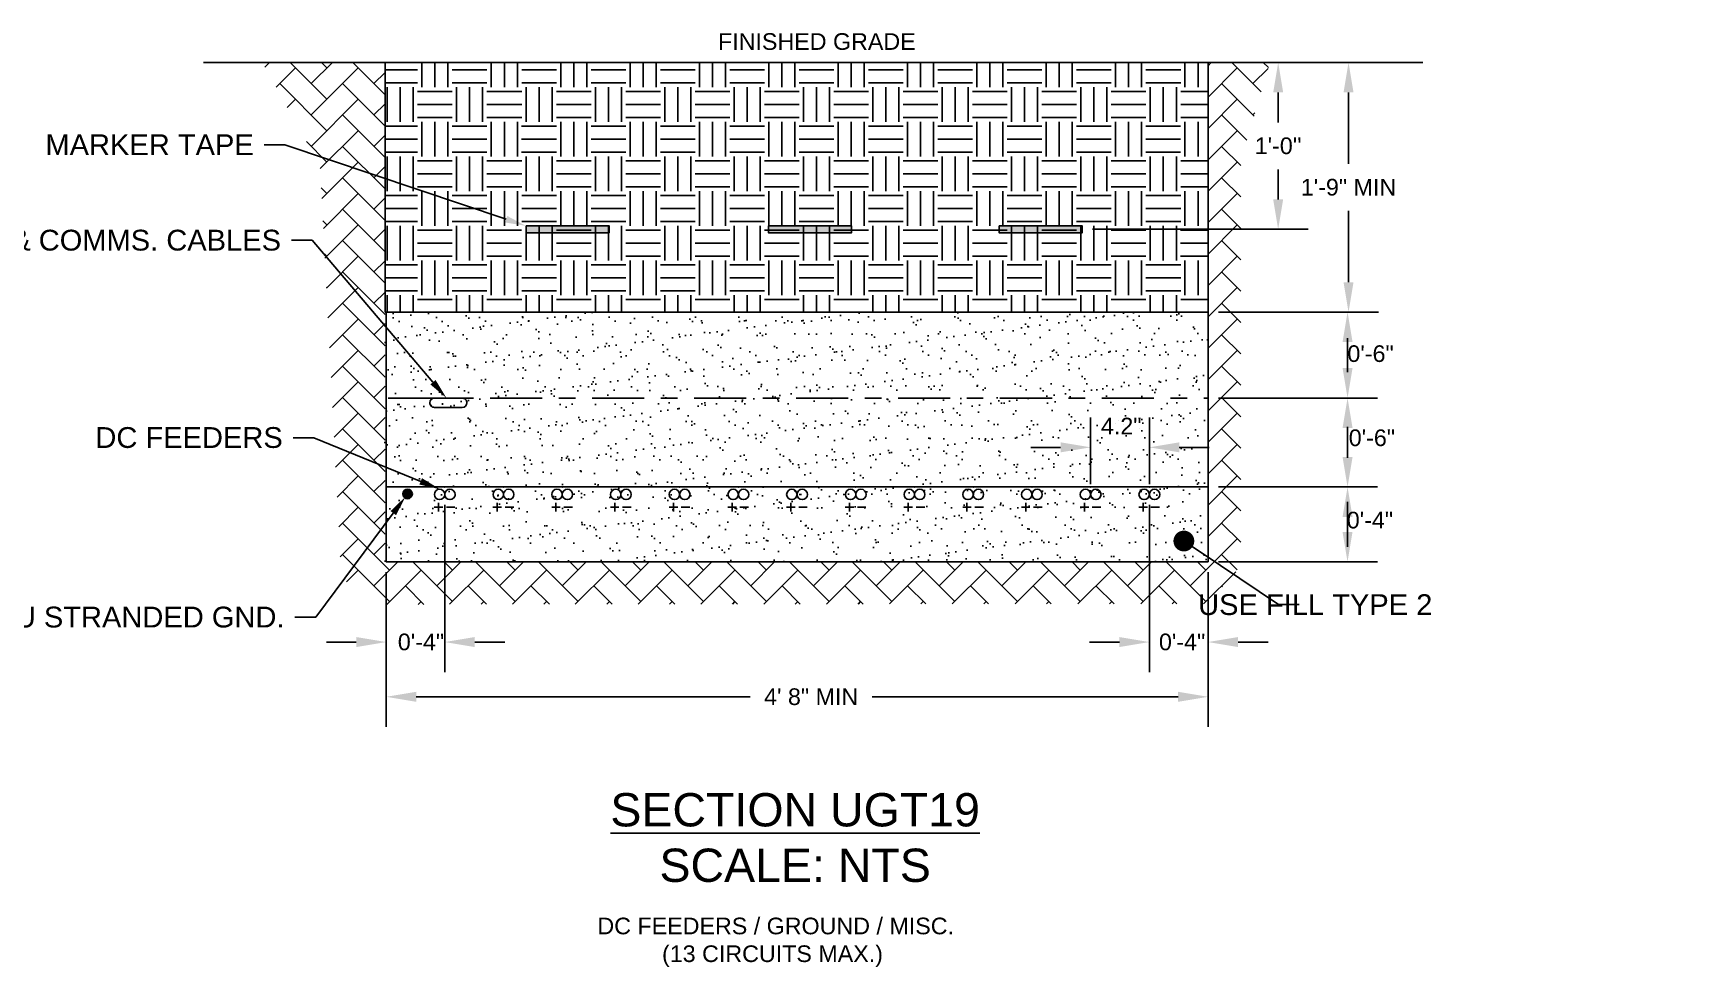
# Model space of a CAD drawing. Header units: feet. Extents: x -21 to 1000, y -35 to 71.
# Drawn here: x 901.89 to 911.79, y 41.56 to 47.17 of the extents above; entities that cross this region are included whole.
import ezdxf
from ezdxf import colors
from ezdxf.entities.mleader import LeaderData, LeaderLine
from ezdxf.math import Vec2, Vec3

# ---------------------------------------------------------------- set-up
doc = ezdxf.new("R2010")
doc.units = ezdxf.units.FT
doc.header["$MEASUREMENT"] = 0
doc.linetypes.add('CENTER', pattern=[2, 1.25, -0.25, 0.25, -0.25])
for name, color, linetype in [('E-CABL-HARN-CBHR', 2, 'Continuous'), ('E-CABL-INST', 1, 'INSTRUMENT_CABLE'), ('E-CABL-UG2', 142, 'GROUND_WIRE_G2'), ('E-FIN-GR', 4, 'Continuous'), ('E-MRKR-TREN', 6, 'Continuous'), ('E-TREN', 3, 'Continuous'), ('E-TREN-HATCH', 254, 'Continuous'), ('G-ANNO-TEXT', 1, 'Continuous'), ('G-DIMS', 7, 'Continuous'), ('G-TEXT', 7, 'Continuous'), ('text', 1, 'Continuous'), ('X-SES2-TREN_SECT$0$G-TEXT', 7, 'Continuous')]:
    doc.layers.add(name, color=color, linetype=linetype)
doc.styles.add('NEI-A', font='arial.ttf')
doc.styles.get("Standard").update_dxf_attribs({"font": 'arial.ttf'})
doc.linetypes.add('GROUND_WIRE_G2', pattern='A,1,-0.2,["G2",Standard,S=0.1,R=0,X=-0.1,Y=-0.05],-0.2', length=1.4)
doc.linetypes.add('INSTRUMENT_CABLE', pattern='A,1,-0.2,["INST",Standard,S=0.1,R=0,X=-0.09,Y=-0.05],-0.3', length=1.5)
doc.dimstyles.new('Annotative - Arch', dxfattribs={"dimscale": 0, "dimtxt": 0.1, "dimasz": 0.18, "dimexe": 0.18, "dimexo": 0.0625, "dimgap": 0.09, "dimtad": 0, "dimtih": 1, "dimtoh": 1, "dimdec": 4, "dimlfac": 12, "dimzin": 0, "dimdsep": 46, "dimlunit": 4, "dimtxsty": 'NEI-A', "dimcen": 0.09, "dimadec": 1, "dimazin": 0, "dimtfac": 1, "dimtdec": 4, "dimtofl": 0, "dimtmove": 0, "dimatfit": 3, "dimfxl": 1, "dimtolj": 1, "dimtzin": 0, "dimarcsym": 0})

# ---------------------------------------------------------------- blocks, each defined once
blk = doc.blocks.new('*D142')
at = {"layer": 'Defpoints', "color": 0, "transparency": 16777216}
for p in [(908.9557, 46.9897), (909.3705, 46.9897), (908.1937, 45.9872)]:
    blk.add_point(p, dxfattribs=at)
at = {"layer": 'text', "color": 0, "lineweight": -2, "transparency": 16777216}
for p, q in [((909.0182, 46.9897), (909.5505, 46.9897)), ((909.3705, 46.8097), (909.3705, 46.6295)), ((909.3705, 46.1672), (909.3705, 46.3474)), ((908.2562, 45.9872), (909.5505, 45.9872))]:
    blk.add_line(p, q, dxfattribs=at)
at = {"layer": 'text', "color": 0, "transparency": 16777216}
for points in [[(909.3405, 46.8097), (909.4005, 46.8097), (909.3705, 46.9897)], [(909.3405, 46.1672), (909.4005, 46.1672), (909.3705, 45.9872)]]:
    blk.add_solid(points, dxfattribs=at)
at = {"layer": 'text', "color": 0, "transparency": 16777216, "insert": (909.3705, 46.4885), "char_height": 0.1, "attachment_point": 5, "style": 'NEI-A'}
blk.add_mtext("\\A1;1'-0''", dxfattribs=at)
blk = doc.blocks.new('*D143')
at = {"layer": 'Defpoints', "color": 0, "transparency": 16777216}
for p in [(908.9495, 46.9897), (909.793, 46.9897), (908.9495, 45.4897)]:
    blk.add_point(p, dxfattribs=at)
at = {"layer": 'text', "color": 0, "lineweight": -2, "transparency": 16777216}
for p, q in [((909.012, 46.9897), (909.973, 46.9897)), ((909.793, 46.8097), (909.793, 46.3808)), ((909.793, 45.6697), (909.793, 46.0986)), ((909.012, 45.4897), (909.973, 45.4897))]:
    blk.add_line(p, q, dxfattribs=at)
at = {"layer": 'text', "color": 0, "transparency": 16777216}
for points in [[(909.763, 46.8097), (909.823, 46.8097), (909.793, 46.9897)], [(909.763, 45.6697), (909.823, 45.6697), (909.793, 45.4897)]]:
    blk.add_solid(points, dxfattribs=at)
at = {"layer": 'text', "color": 0, "transparency": 16777216, "insert": (909.793, 46.2397), "char_height": 0.1, "attachment_point": 5, "style": 'NEI-A'}
blk.add_mtext('\\A1;1\'-9" MIN', dxfattribs=at)
blk = doc.blocks.new('*D127')
at = {"layer": 'Defpoints', "color": 0, "transparency": 16777216}
for p in [(904.3645, 44.3946), (904.0133, 43.9897), (904.3645, 43.5077)]:
    blk.add_point(p, dxfattribs=at)
at = {"layer": 'text', "color": 0, "lineweight": -2, "transparency": 16777216}
for p, q in [((904.3645, 44.3321), (904.3645, 43.3277)), ((904.0133, 43.9272), (904.0133, 43.3277)), ((903.8333, 43.5077), (903.6533, 43.5077)), ((904.5445, 43.5077), (904.7245, 43.5077))]:
    blk.add_line(p, q, dxfattribs=at)
at = {"layer": 'text', "color": 0, "transparency": 16777216}
for points in [[(903.8333, 43.5377), (903.8333, 43.4777), (904.0133, 43.5077)], [(904.5445, 43.5377), (904.5445, 43.4777), (904.3645, 43.5077)]]:
    blk.add_solid(points, dxfattribs=at)
at = {"layer": 'text', "color": 0, "transparency": 16777216, "insert": (904.2217, 43.5077), "char_height": 0.1, "attachment_point": 5, "style": 'NEI-A'}
blk.add_mtext('\\A1;0\'-4"', dxfattribs=at)
blk = doc.blocks.new('*D128')
at = {"layer": 'Defpoints', "color": 0, "transparency": 16777216}
for p in [(908.9495, 44.9736), (908.9495, 44.4398), (909.7872, 44.4398)]:
    blk.add_point(p, dxfattribs=at)
at = {"layer": 'text', "color": 0, "lineweight": -2, "transparency": 16777216}
for p, q in [((909.012, 44.9736), (909.9672, 44.9736)), ((909.7872, 44.6198), (909.7872, 44.7998)), ((909.7872, 44.7936), (909.7872, 44.6136)), ((909.012, 44.4398), (909.9672, 44.4398))]:
    blk.add_line(p, q, dxfattribs=at)
at = {"layer": 'text', "color": 0, "transparency": 16777216}
for points in [[(909.7572, 44.7936), (909.8172, 44.7936), (909.7872, 44.9736)], [(909.7572, 44.6198), (909.8172, 44.6198), (909.7872, 44.4398)]]:
    blk.add_solid(points, dxfattribs=at)
at = {"layer": 'text', "color": 0, "transparency": 16777216, "insert": (909.9335, 44.7342), "char_height": 0.1, "attachment_point": 5, "style": 'NEI-A'}
blk.add_mtext('\\A1;0\'-6"', dxfattribs=at)
blk = doc.blocks.new('_Dot')
at = {"color": 0, "linetype": 'ByBlock', "lineweight": -2}
blk.add_line((-0.5, 0), (-1, 0), dxfattribs=at)
at = {"color": 0, "linetype": 'ByBlock', "const_width": 0.5}
blk.add_lwpolyline([(-0.25, 0, 1), (0.25, 0, 1)], format="xyb", close=True, dxfattribs=at)
blk = doc.blocks.new('*D129')
at = {"layer": 'Defpoints', "color": 0, "transparency": 16777216}
for p in [(908.5967, 44.3946), (908.9495, 43.9897), (908.9495, 43.5077)]:
    blk.add_point(p, dxfattribs=at)
at = {"layer": 'text', "color": 0, "lineweight": -2, "transparency": 16777216}
for p, q in [((908.5967, 44.3321), (908.5967, 43.3277)), ((908.9495, 43.9272), (908.9495, 43.3277)), ((908.4167, 43.5077), (908.2367, 43.5077)), ((909.1295, 43.5077), (909.3095, 43.5077))]:
    blk.add_line(p, q, dxfattribs=at)
at = {"layer": 'text', "color": 0, "transparency": 16777216}
for points in [[(908.4167, 43.5377), (908.4167, 43.4777), (908.5967, 43.5077)], [(909.1295, 43.5377), (909.1295, 43.4777), (908.9495, 43.5077)]]:
    blk.add_solid(points, dxfattribs=at)
at = {"layer": 'text', "color": 0, "transparency": 16777216, "insert": (908.7935, 43.5077), "char_height": 0.1, "attachment_point": 5, "style": 'NEI-A'}
blk.add_mtext('\\A1;0\'-4"', dxfattribs=at)
blk = doc.blocks.new('*D130')
at = {"layer": 'Defpoints', "color": 0, "transparency": 16777216}
for p in [(908.5967, 44.6774), (908.244, 44.3946), (908.5967, 44.3946)]:
    blk.add_point(p, dxfattribs=at)
at = {"layer": 'text', "color": 0, "lineweight": -2, "transparency": 16777216}
for p, q in [((908.244, 44.4571), (908.244, 44.8574)), ((908.5967, 44.4571), (908.5967, 44.8574)), ((908.064, 44.6774), (907.884, 44.6774)), ((908.7767, 44.6774), (908.9567, 44.6774))]:
    blk.add_line(p, q, dxfattribs=at)
at = {"layer": 'text', "color": 0, "transparency": 16777216}
for points in [[(908.064, 44.7074), (908.064, 44.6474), (908.244, 44.6774)], [(908.7767, 44.7074), (908.7767, 44.6474), (908.5967, 44.6774)]]:
    blk.add_solid(points, dxfattribs=at)
at = {"layer": 'text', "color": 0, "transparency": 16777216, "insert": (908.4279, 44.8054), "char_height": 0.1, "attachment_point": 5, "style": 'NEI-A'}
blk.add_mtext('\\A1;4.2"', dxfattribs=at)
blk = doc.blocks.new('*D131')
at = {"layer": 'Defpoints', "color": 0, "transparency": 16777216}
for p in [(908.9495, 45.4897), (908.9495, 44.9736), (909.7872, 44.9736)]:
    blk.add_point(p, dxfattribs=at)
at = {"layer": 'text', "color": 0, "lineweight": -2, "transparency": 16777216}
for p, q in [((909.012, 45.4897), (909.9672, 45.4897)), ((909.7872, 45.1536), (909.7872, 45.3336)), ((909.7872, 45.3097), (909.7872, 45.1297)), ((909.012, 44.9736), (909.9672, 44.9736))]:
    blk.add_line(p, q, dxfattribs=at)
at = {"layer": 'text', "color": 0, "transparency": 16777216}
for points in [[(909.7572, 45.3097), (909.8172, 45.3097), (909.7872, 45.4897)], [(909.7572, 45.1536), (909.8172, 45.1536), (909.7872, 44.9736)]]:
    blk.add_solid(points, dxfattribs=at)
at = {"layer": 'text', "color": 0, "transparency": 16777216, "insert": (909.9255, 45.2397), "char_height": 0.1, "attachment_point": 5, "style": 'NEI-A'}
blk.add_mtext('\\A1;0\'-6"', dxfattribs=at)
blk = doc.blocks.new('*D132')
at = {"layer": 'Defpoints', "color": 0, "transparency": 16777216}
for p in [(908.9495, 44.4398), (908.9495, 43.9897), (909.7872, 43.9897)]:
    blk.add_point(p, dxfattribs=at)
at = {"layer": 'text', "color": 0, "lineweight": -2, "transparency": 16777216}
for p, q in [((909.012, 44.4398), (909.9672, 44.4398)), ((909.7872, 44.1697), (909.7872, 44.3497)), ((909.7872, 44.2598), (909.7872, 44.0798)), ((909.012, 43.9897), (909.9672, 43.9897))]:
    blk.add_line(p, q, dxfattribs=at)
at = {"layer": 'text', "color": 0, "transparency": 16777216}
for points in [[(909.7572, 44.2598), (909.8172, 44.2598), (909.7872, 44.4398)], [(909.7572, 44.1697), (909.8172, 44.1697), (909.7872, 43.9897)]]:
    blk.add_solid(points, dxfattribs=at)
at = {"layer": 'text', "color": 0, "transparency": 16777216, "insert": (909.9216, 44.2397), "char_height": 0.1, "attachment_point": 5, "style": 'NEI-A'}
blk.add_mtext('\\A1;0\'-4"', dxfattribs=at)
blk = doc.blocks.new('*D118')
at = {"layer": 'Defpoints', "color": 0, "transparency": 16777216}
for p in [(904.0133, 43.9897), (908.9495, 43.9897), (908.9495, 43.1787)]:
    blk.add_point(p, dxfattribs=at)
at = {"layer": 'text', "color": 0, "lineweight": -2, "transparency": 16777216}
for p, q in [((904.0133, 43.9272), (904.0133, 42.9987)), ((908.9495, 43.9272), (908.9495, 42.9987)), ((904.1933, 43.1787), (906.1993, 43.1787)), ((908.7695, 43.1787), (906.9315, 43.1787))]:
    blk.add_line(p, q, dxfattribs=at)
at = {"layer": 'text', "color": 0, "transparency": 16777216}
for points in [[(904.1933, 43.2087), (904.1933, 43.1487), (904.0133, 43.1787)], [(908.7695, 43.2087), (908.7695, 43.1487), (908.9495, 43.1787)]]:
    blk.add_solid(points, dxfattribs=at)
at = {"layer": 'text', "color": 0, "transparency": 16777216, "insert": (906.5654, 43.1787), "char_height": 0.1, "attachment_point": 5, "style": 'NEI-A'}
blk.add_mtext('\\A1;4\' 8" MIN', dxfattribs=at)

msp = doc.modelspace()

# ---------------------------------------------------------------- hatches: boundary and pattern name
at = {"layer": 'E-CABL-UG2', "linetype": 'Continuous'}
h = msp.add_hatch(color=256, dxfattribs=at)
edge = h.paths.add_edge_path()
edge.add_arc((904.1412693, 44.3974716), 0.0286458, 0, 360)
at = {"layer": 'E-MRKR-TREN', "linetype": 'Continuous'}
h = msp.add_hatch(color=256, dxfattribs=at)
h.dxf.hatch_style = 1
h.paths.add_polyline_path([(906.3085807, 46.0080393), (906.8085807, 46.0080393), (906.8085807, 45.9663726), (906.3085807, 45.9663726)])
h = msp.add_hatch(color=256, dxfattribs=at)
h.dxf.hatch_style = 1
h.paths.add_polyline_path([(906.3085807, 46.0080393), (906.8085807, 46.0080393), (906.8085807, 45.9663726), (906.3085807, 45.9663726)])
h = msp.add_hatch(color=256, dxfattribs=at)
h.dxf.hatch_style = 1
h.paths.add_polyline_path([(907.6936852, 46.0080393), (908.1936852, 46.0080393), (908.1936852, 45.9663726), (907.6936852, 45.9663726)])
h = msp.add_hatch(color=256, dxfattribs=at)
h.dxf.hatch_style = 1
h.paths.add_polyline_path([(907.6936852, 46.0080393), (908.1936852, 46.0080393), (908.1936852, 45.9663726), (907.6936852, 45.9663726)])
at = {"layer": 'E-TREN-HATCH', "linetype": 'Continuous'}
h = msp.add_hatch(dxfattribs=at)
h.set_pattern_fill('AR-HBONE', color=256, scale=0.033333)
h.set_pattern_definition([(45, (861.70129, 58.7419), (1e-17, 0.1885618), [0.4, -0.1333333]), (135, (861.79557, 58.83618), (1e-17, 0.1885618), [0.4, -0.1333333])])
h.paths.add_polyline_path([(909.3208881, 46.989706), (908.9494923, 46.989706), (908.9494923, 43.989706), (904.0065934, 43.989706), (904.0065934, 46.989706), (903.2680543, 46.989706), (903.6162227, 46.3656809), (903.7428294, 43.9006435), (903.9063631, 43.7339768), (908.9494923, 43.7378205), (909.1457519, 43.9659214), (909.1457519, 46.3970128)])
h = msp.add_hatch(dxfattribs=at)
h.set_pattern_fill('EARTH', color=256, scale=0.833333)
h.set_pattern_definition([(0, (861.70129, 58.7419), (0.2083333, 0.2083333), [0.2083333, -0.2083333]), (0, (861.70129, 58.82002), (0.2083333, 0.2083333), [0.2083333, -0.2083333]), (0, (861.70129, 58.89815), (0.2083333, 0.2083333), [0.2083333, -0.2083333]), (90, (861.72733, 58.9242), (-0.2083333, 0.2083333), [0.2083333, -0.2083333]), (90, (861.80545, 58.9242), (-0.2083333, 0.2083333), [0.2083333, -0.2083333]), (90, (861.88358, 58.9242), (-0.2083333, 0.2083333), [0.2083333, -0.2083333])])
h.paths.add_polyline_path([(904.0065934, 46.989706), (908.9494923, 46.989706), (908.9494923, 45.489706), (904.0065934, 45.489706)])
h = msp.add_hatch(dxfattribs=at)
h.set_pattern_fill('AR-SAND', color=252, scale=0.083333)
h.set_pattern_definition([(37.5, (861.70129, 58.7419), (-0.00524945, 0.16056865), [0, -0.12666667, 0, -0.14166667, 0, -0.13541667]), (7.5, (861.70129, 58.7419), (0.1474814, 0.2351788), [0, -0.06833333, 0, -0.11416667, 0, -0.04375]), (327.5, (861.59879, 58.7419), (0.25951182, 0.0004716), [0, -0.04166667, 0, -0.15, 0, -0.19583333]), (317.5, (861.59879, 58.7419), (0.2505106, 0.0731396), [0, -0.02083333, 0, -0.09833333, 0, -0.1125])])
h.paths.add_polyline_path([(904.001812, 45.489706), (908.9494923, 45.489706), (908.9494923, 43.989706), (904.001812, 43.989706)])

# ---------------------------------------------------------------- linework, layer by layer
for q in [(908.9494923, 44.4397746), (904.3645875, 44.4397746)]:
    msp.add_line((904.0119025, 44.4397746), q)
for p in [(904.3645875, 44.4397746), (904.7172725, 44.4397746), (904.7172725, 44.4397746), (905.0699575, 44.4397746), (905.0699575, 44.4397746), (905.4226425, 44.4397746), (905.4226425, 44.4397746), (905.7753275, 44.4397746), (905.7753275, 44.4397746), (906.1280124, 44.4397746), (906.1280124, 44.4397746), (906.4806974, 44.4397746), (906.4806974, 44.4397746), (906.8333824, 44.4397746), (906.8333824, 44.4397746), (907.1860674, 44.4397746), (907.1860674, 44.4397746), (907.5387524, 44.4397746), (907.5387524, 44.4397746), (907.8914374, 44.4397746), (907.8914374, 44.4397746), (908.2441223, 44.4397746), (908.2441223, 44.4397746), (908.5968073, 44.4397746), (908.5968073, 44.4397746)]:
    msp.add_point(p)
at = {"layer": 'E-CABL-HARN-CBHR', "linetype": 'Continuous'}
for centre in [(904.3332633, 44.3946298), (904.3957633, 44.3946298), (904.6859483, 44.3946298), (904.7484483, 44.3946298), (905.0386333, 44.3946298), (905.1011333, 44.3946298), (905.3913183, 44.3946298), (905.4538183, 44.3946298), (905.7440033, 44.3946298), (905.8065033, 44.3946298), (906.0966882, 44.3946298), (906.1591882, 44.3946298), (906.4493732, 44.3946298), (906.5118732, 44.3946298), (906.8020582, 44.3946298), (906.8645582, 44.3946298), (907.1547432, 44.3946298), (907.2172432, 44.3946298), (907.5074282, 44.3946298), (907.5699282, 44.3946298), (907.8601132, 44.3946298), (907.9226132, 44.3946298), (908.2127982, 44.3946298), (908.2752982, 44.3946298), (908.5654831, 44.3946298), (908.6279831, 44.3946298)]:
    msp.add_circle(centre, 0.03125, dxfattribs=at)
at = {"layer": 'E-CABL-INST', "linetype": 'Continuous', "flags": 128}
msp.add_lwpolyline([(904.3025902, 44.97357), (904.4692568, 44.97357, -0.414213567), (904.4973818, 44.945445, -0.414213506), (904.4692568, 44.91732), (904.3025902, 44.91732, -0.414213567), (904.2744652, 44.945445, -0.414119723), (904.3025812, 44.97357, -0.000160154)], format="xyb", dxfattribs=at)
at = {"layer": 'E-CABL-UG2', "linetype": 'Continuous'}
msp.add_circle((904.1412693, 44.3974716), 0.0286458, dxfattribs=at)
at = {"layer": 'E-FIN-GR', "flags": 128}
msp.add_lwpolyline([(902.9153693, 46.989706), (910.2392628, 46.989706)], dxfattribs=at)
at = {"layer": 'E-MRKR-TREN', "linetype": 'Continuous', "flags": 128}
for points in [[(906.3085807, 46.0080393), (906.8085807, 46.0080393), (906.8085807, 45.9663726), (906.3085807, 45.9663726)], [(907.6936852, 46.0080393), (908.1936852, 46.0080393), (908.1936852, 45.9663726), (907.6936852, 45.9663726)]]:
    msp.add_lwpolyline(points, close=True, dxfattribs=at)
at = {"layer": 'E-TREN', "color": 252, "linetype": 'Continuous'}
for points in [[(904.0065934, 46.989706), (908.9494923, 46.989706), (908.9494923, 45.489706), (904.0065934, 45.489706)], [(904.0119025, 45.489706), (908.9494923, 45.489706), (908.9494923, 43.989706), (904.0119025, 43.989706)]]:
    msp.add_lwpolyline(points, close=True, dxfattribs=at)
at = {"layer": 'G-DIMS', "linetype": 'CENTER', "ltscale": 0.25}
for points in [[(904.0244652, 44.97357), (908.9494923, 44.97357)], [(904.0119025, 44.4397746), (908.9494923, 44.4397746)]]:
    msp.add_lwpolyline(points, dxfattribs=at)
at = {"layer": 'G-TEXT'}
for p, q in [((904.3014563, 44.3175511), (904.3529478, 44.3175511)), ((904.327202, 44.3432968), (904.327202, 44.2918053)), ((904.3743345, 44.3175511), (904.425826, 44.3175511)), ((904.6541412, 44.3175511), (904.7056328, 44.3175511)), ((904.679887, 44.3432968), (904.679887, 44.2918053)), ((904.7270194, 44.3175511), (904.778511, 44.3175511)), ((905.0068262, 44.3175511), (905.0583178, 44.3175511)), ((905.032572, 44.3432968), (905.032572, 44.2918053)), ((905.0797044, 44.3175511), (905.131196, 44.3175511)), ((905.3595112, 44.3175511), (905.4110028, 44.3175511)), ((905.385257, 44.3432968), (905.385257, 44.2918053)), ((905.4323894, 44.3175511), (905.483881, 44.3175511)), ((905.7121962, 44.3175511), (905.7636878, 44.3175511)), ((905.737942, 44.3432968), (905.737942, 44.2918053)), ((905.7850744, 44.3175511), (905.836566, 44.3175511)), ((906.0648812, 44.3175511), (906.1163727, 44.3175511)), ((906.090627, 44.3432968), (906.090627, 44.2918053)), ((906.1377594, 44.3175511), (906.189251, 44.3175511)), ((906.4175662, 44.3175511), (906.4690577, 44.3175511)), ((906.4433119, 44.3432968), (906.4433119, 44.2918053)), ((906.4904444, 44.3175511), (906.5419359, 44.3175511)), ((906.7702512, 44.3175511), (906.8217427, 44.3175511)), ((906.7959969, 44.3432968), (906.7959969, 44.2918053)), ((906.8431294, 44.3175511), (906.8946209, 44.3175511)), ((907.1229361, 44.3175511), (907.1744277, 44.3175511)), ((907.1486819, 44.3432968), (907.1486819, 44.2918053)), ((907.1958143, 44.3175511), (907.2473059, 44.3175511)), ((907.4756211, 44.3175511), (907.5271127, 44.3175511)), ((907.5013669, 44.3432968), (907.5013669, 44.2918053)), ((907.5484993, 44.3175511), (907.5999909, 44.3175511)), ((907.8283061, 44.3175511), (907.8797977, 44.3175511)), ((907.8540519, 44.3432968), (907.8540519, 44.2918053)), ((907.9011843, 44.3175511), (907.9526759, 44.3175511)), ((908.1809911, 44.3175511), (908.2324827, 44.3175511)), ((908.2067369, 44.3432968), (908.2067369, 44.2918053)), ((908.2538693, 44.3175511), (908.3053609, 44.3175511)), ((908.5336761, 44.3175511), (908.5851676, 44.3175511)), ((908.5594219, 44.3432968), (908.5594219, 44.2918053)), ((908.6065543, 44.3175511), (908.6580458, 44.3175511))]:
    msp.add_line(p, q, dxfattribs=at)

# ---------------------------------------------------------------- texts
at = {"layer": 'G-ANNO-TEXT', "insert": (906.4692013, 42.3319779), "char_height": 0.2, "attachment_point": 5, "style": 'NEI-A'}
msp.add_mtext_dynamic_manual_height_columns('{\\LSECTION UGT19\\P\\l\\C7;SCALE: NTS}', width=5.832687783, gutter_width=0.546875, heights=[0], dxfattribs=at)
at = {"layer": 'text', "insert": (906.5995263, 47.1147432), "char_height": 0.1, "attachment_point": 5, "style": 'NEI-A'}
msp.add_mtext_dynamic_manual_height_columns('FINISHED GRADE', width=1.462168794, gutter_width=0.546875, heights=[0], dxfattribs=at)
at = {"layer": 'X-SES2-TREN_SECT$0$G-TEXT', "insert": (906.3329614, 41.7036022), "char_height": 0.1, "attachment_point": 5, "style": 'NEI-A'}
msp.add_mtext_dynamic_manual_height_columns(' DC FEEDERS / GROUND / MISC.\\P(13 CIRCUITS MAX.)', width=5.021927083, gutter_width=0.546875, heights=[0], dxfattribs=at)

# ---------------------------------------------------------------- dimensions: what is measured, and where the dimension line sits
at = {"layer": 'text'}
for base, p1, p2, text, picture, middle in [((909.3704962, 46.989706), (908.1936852, 45.987206), (908.9556528, 46.989706), "1'-0''", '*D142', (909.3704962, 46.488456)), ((909.7930356, 46.989706), (908.9494923, 45.489706), (908.9494923, 46.989706), '1\'-9" MIN', '*D143', (909.7930356, 46.239706))]:
    dim = msp.add_linear_dim(base=base, p1=p1, p2=p2, angle=90, text=text, dimstyle='Annotative - Arch', override={"dimscale": 1, "dimtxsty": 'NEI-A', "dimtix": 0, "dimtofl": 0, "dimtmove": 2, "dimatfit": 3}, dxfattribs=at)
    dim.commit()
    dim.dimension.update_dxf_attribs({"geometry": picture, "text_midpoint": middle})
for base, p1, p2, text, picture, middle in [((909.7871629, 44.97357), (908.9494923, 45.489706), (908.9494923, 44.97357), '0\'-6"', '*D131', (909.9255495, 45.239706)), ((909.7871629, 44.4397746), (908.9494923, 44.97357), (908.9494923, 44.4397746), '0\'-6"', '*D128', (909.9334948, 44.7341604)), ((909.7871629, 43.989706), (908.9494923, 44.4397746), (908.9494923, 43.989706), '0\'-4"', '*D132', (909.9215767, 44.239706))]:
    dim = msp.add_linear_dim(base=base, p1=p1, p2=p2, angle=90, text=text, dimstyle='Annotative - Arch', override={"dimscale": 1, "dimtxsty": 'NEI-A', "dimtmove": 2}, dxfattribs=at)
    dim.commit()
    dim.dimension.update_dxf_attribs({"geometry": picture, "text_midpoint": middle, "dimtype": 160})
for base, p1, p2, text, picture, middle in [((908.5967331, 44.67737), (908.2440482, 44.3946298), (908.5967331, 44.3946298), '4.2"', '*D130', (908.4278931, 44.8054131)), ((904.3645133, 43.5076747), (904.0132996, 43.989706), (904.3645133, 44.3946298), '0\'-4"', '*D127', (904.2217382, 43.5076747)), ((908.9494923, 43.5076747), (908.5967331, 44.3946298), (908.9494923, 43.989706), '0\'-4"', '*D129', (908.7934802, 43.5076747)), ((908.9494923, 43.1787411), (904.0132996, 43.989706), (908.9494923, 43.989706), '4\' 8" MIN', '*D118', (906.5653979, 43.1787411))]:
    dim = msp.add_linear_dim(base=base, p1=p1, p2=p2, text=text, dimstyle='Annotative - Arch', override={"dimscale": 1, "dimtxsty": 'NEI-A', "dimtmove": 2}, dxfattribs=at)
    dim.commit()
    dim.dimension.update_dxf_attribs({"geometry": picture, "text_midpoint": middle, "dimtype": 160})

# ---------------------------------------------------------------- leaders
ml = msp.add_multileader_mtext('Standard', dxfattribs=at)
ml.set_content('LV MOTOR, SENSOR & COMMS. CABLES', color=256, style='NEI-A')
ml.set_leader_properties()
ml.build(insert=Vec2(0, 0))
ml.multileader.update_dxf_attribs({"dogleg_length": 0.0104167, "arrow_head_size": 0.125, "scale": 12})
ctx = ml.context
ctx.base_point, ctx.scale, ctx.char_height, ctx.arrow_head_size, ctx.landing_gap_size, ctx.plane_origin = Vec3(923.0402813, 45.9211109), 12, 0.125, 0.125, 0.0625, Vec3(926.1042024, 45.305397)
ctx.text_align_type = 2
notes = []
notes.append((ctx, [(0, (1, 1, 0), (924.2224948, 45.9211109), (-1, 0), 0.125, [(0, [(925.0288122, 44.97357)], 0, [])])]))
ctx.mtext.insert, ctx.mtext.width, ctx.mtext.alignment, ctx.mtext.flow_direction = Vec3(924.0349948, 45.9846767), 1.28859375, 3, 5
ml = msp.add_multileader_mtext('Standard', dxfattribs=at)
ml.set_content('DC FEEDERS', color=256, style='NEI-A')
ml.set_leader_properties()
ml.build(insert=Vec2(0, 0))
ml.multileader.update_dxf_attribs({"dogleg_length": 0.0104167, "arrow_head_size": 0.125, "scale": 12})
ctx = ml.context
ctx.base_point, ctx.scale, ctx.char_height, ctx.arrow_head_size, ctx.landing_gap_size, ctx.plane_origin = Vec3(902.5275896, 44.735369), 12, 0.125, 0.125, 0.0625, Vec3(905.4501482, 44.9553497)
ctx.text_align_type = 2
notes.append((ctx, [(0, (1, 1, 0), (903.5789197, 44.735369), (-1, 0), 0.125, [(0, [(904.3356561, 44.4257881)], 0, [])])]))
ctx.mtext.insert, ctx.mtext.width, ctx.mtext.alignment, ctx.mtext.flow_direction = Vec3(903.3914197, 44.7989348), 0.90109375, 3, 5
ml = msp.add_multileader_mtext('Standard', dxfattribs=at)
ml.set_content('DIRECT BURIED CU STRANDED GND.', color=256, style='NEI-A')
ml.set_leader_properties()
ml.build(insert=Vec2(0, 0))
ml.multileader.update_dxf_attribs({"dogleg_length": 0.0104167, "arrow_head_size": 0.125, "scale": 12})
ctx = ml.context
ctx.base_point, ctx.scale, ctx.char_height, ctx.arrow_head_size, ctx.landing_gap_size, ctx.plane_origin = Vec3(902.3960155, 43.6567282), 12, 0.125, 0.125, 0.0625, Vec3(905.7409959, 43.6367276)
ctx.text_align_type = 2
notes.append((ctx, [(0, (1, 1, 0), (903.5893989, 43.6567282), (-1, 0), 0.125, [(0, [(904.1301038, 44.382483)], 0, [])])]))
ctx.mtext.insert, ctx.mtext.width, ctx.mtext.alignment, ctx.mtext.flow_direction = Vec3(903.4018989, 43.720294), 1.221927083, 3, 5
ml = msp.add_multileader_mtext('Standard', dxfattribs=at)
ml.set_content('DIRECT BURIED CU STRANDED GND.', color=256, style='NEI-A')
ml.set_leader_properties()
ml.build(insert=Vec2(0, 0))
ml.multileader.update_dxf_attribs({"dogleg_length": 0.0104167, "arrow_head_size": 0.125, "scale": 12})
ctx = ml.context
ctx.base_point, ctx.scale, ctx.char_height, ctx.arrow_head_size, ctx.landing_gap_size, ctx.plane_origin = Vec3(923.0500697, 43.6567282), 12, 0.125, 0.125, 0.0625, Vec3(926.3950501, 43.6367276)
ctx.text_align_type = 2
notes.append((ctx, [(0, (1, 1, 0), (924.2434531, 43.6567282), (-1, 0), 0.125, [(0, [(924.784158, 44.382483)], 0, [])])]))
ctx.mtext.insert, ctx.mtext.width, ctx.mtext.alignment, ctx.mtext.flow_direction = Vec3(924.0559531, 43.720294), 1.221927083, 3, 5
ml = msp.add_multileader_mtext('Standard', dxfattribs=at)
ml.set_content('USE FILL TYPE 2', color=256, style='NEI-A')
ml.set_leader_properties()
ml.set_arrow_properties(name='DOT')
ml.build(insert=Vec2(0, 0))
ml.multileader.update_dxf_attribs({"dogleg_length": 0.0104167, "arrow_head_size": 0.125, "scale": 12})
ctx = ml.context
ctx.base_point, ctx.scale, ctx.char_height, ctx.arrow_head_size, ctx.landing_gap_size, ctx.plane_origin = Vec3(909.4970934, 43.732491), 12, 0.125, 0.125, 0.0625, Vec3(908.454437, 42.641703)
ctx.text_align_type = 2
notes.append((ctx, [(0, (1, 1, 0), (909.3720934, 43.732491), (1, 0), 0.125, [(0, [(908.8039685, 44.1145218)], 0, [])])]))
ctx.mtext.insert, ctx.mtext.width, ctx.mtext.alignment, ctx.mtext.flow_direction = Vec3(910.296633, 43.7950336), 1.12609375, 3, 5
for ctx, leaders in notes:
    for number, flags, end, landing, length, lines in leaders:
        leader = LeaderData()
        leader.index, (leader.has_last_leader_line, leader.has_dogleg_vector, leader.attachment_direction) = number, flags
        leader.last_leader_point, leader.dogleg_vector, leader.dogleg_length = Vec3(end), Vec3(landing), length
        for number, points, colour, breaks in lines:
            line = LeaderLine()
            line.index, line.vertices, line.color, line.breaks = number, Vec3.list(points), colors.encode_raw_color(colour), breaks
            leader.lines.append(line)
        ctx.leaders.append(leader)

# ---------------------------------------------------------------- next in the draw order: leaders
ml = msp.add_multileader_mtext('Standard', dxfattribs=at)
ml.set_content('MARKER TAPE ', color=256, style='NEI-A')
ml.set_leader_properties()
ml.build(insert=Vec2(0, 0))
ml.multileader.update_dxf_attribs({"dogleg_length": 0.0104167, "arrow_head_size": 0.125, "scale": 12})
ctx = ml.context
ctx.base_point, ctx.scale, ctx.char_height, ctx.arrow_head_size, ctx.landing_gap_size, ctx.plane_origin = Vec3(902.4229541, 46.4953912), 12, 0.125, 0.125, 0.0625, Vec3(904.9230503, 45.5775171)
ctx.text_align_type = 2
notes = []
notes.append((ctx, [(0, (1, 1, 0), (903.4048777, 46.4953912), (-1, 0), 0.125, [(0, [(904.8517234, 46.0080393)], 0, [])])]))
ctx.mtext.insert, ctx.mtext.width, ctx.mtext.alignment, ctx.mtext.flow_direction = Vec3(903.2173777, 46.5578912), 0.921927083, 3, 5
ctx.mtext.has_bg_fill, ctx.mtext.bg_color, ctx.mtext.bg_scale_factor, ctx.mtext.bg_transparency, ctx.mtext.use_window_bg_color = 1, -1073741824, 1.5, 0, 1
for ctx, leaders in notes:
    for number, flags, end, landing, length, lines in leaders:
        leader = LeaderData()
        leader.index, (leader.has_last_leader_line, leader.has_dogleg_vector, leader.attachment_direction) = number, flags
        leader.last_leader_point, leader.dogleg_vector, leader.dogleg_length = Vec3(end), Vec3(landing), length
        for number, points, colour, breaks in lines:
            line = LeaderLine()
            line.index, line.vertices, line.color, line.breaks = number, Vec3.list(points), colors.encode_raw_color(colour), breaks
            leader.lines.append(line)
        ctx.leaders.append(leader)

# ---------------------------------------------------------------- next in the draw order: hatches: boundary and pattern name
at = {"layer": 'E-MRKR-TREN', "linetype": 'Continuous'}
h = msp.add_hatch(color=256, dxfattribs=at)
h.dxf.hatch_style = 1
h.paths.add_polyline_path([(904.8527166, 46.0080393), (905.3527166, 46.0080393), (905.3527166, 45.9663726), (904.8527166, 45.9663726)])
h = msp.add_hatch(color=256, dxfattribs=at)
h.dxf.hatch_style = 1
h.paths.add_polyline_path([(904.8527166, 46.0080393), (905.3527166, 46.0080393), (905.3527166, 45.9663726), (904.8527166, 45.9663726)])

# ---------------------------------------------------------------- next in the draw order: linework, layer by layer
at = {"layer": 'E-MRKR-TREN', "linetype": 'Continuous', "flags": 128}
msp.add_lwpolyline([(904.8527166, 46.0080393), (905.3527166, 46.0080393), (905.3527166, 45.9663726), (904.8527166, 45.9663726)], close=True, dxfattribs=at)

# ---------------------------------------------------------------- next in the draw order: leaders
at = {"layer": 'text'}
ml = msp.add_multileader_mtext('Standard', dxfattribs=at)
ml.set_content('LV MOTOR, SENSOR & COMMS. CABLES', color=256, style='NEI-A')
ml.set_leader_properties()
ml.build(insert=Vec2(0, 0))
ml.multileader.update_dxf_attribs({"dogleg_length": 0.0104167, "arrow_head_size": 0.125, "scale": 12})
ctx = ml.context
ctx.base_point, ctx.scale, ctx.char_height, ctx.arrow_head_size, ctx.landing_gap_size, ctx.plane_origin = Vec3(902.3862271, 45.9211109), 12, 0.125, 0.125, 0.0625, Vec3(905.4501482, 45.305397)
ctx.text_align_type = 2
notes = []
notes.append((ctx, [(0, (1, 1, 0), (903.5684406, 45.9211109), (-1, 0), 0.125, [(0, [(904.374758, 44.97357)], 0, [])])]))
ctx.mtext.insert, ctx.mtext.width, ctx.mtext.alignment, ctx.mtext.flow_direction = Vec3(903.3809406, 45.9846767), 1.28859375, 3, 5
for ctx, leaders in notes:
    for number, flags, end, landing, length, lines in leaders:
        leader = LeaderData()
        leader.index, (leader.has_last_leader_line, leader.has_dogleg_vector, leader.attachment_direction) = number, flags
        leader.last_leader_point, leader.dogleg_vector, leader.dogleg_length = Vec3(end), Vec3(landing), length
        for number, points, colour, breaks in lines:
            line = LeaderLine()
            line.index, line.vertices, line.color, line.breaks = number, Vec3.list(points), colors.encode_raw_color(colour), breaks
            leader.lines.append(line)
        ctx.leaders.append(leader)

doc.saveas('drawing.dxf')
